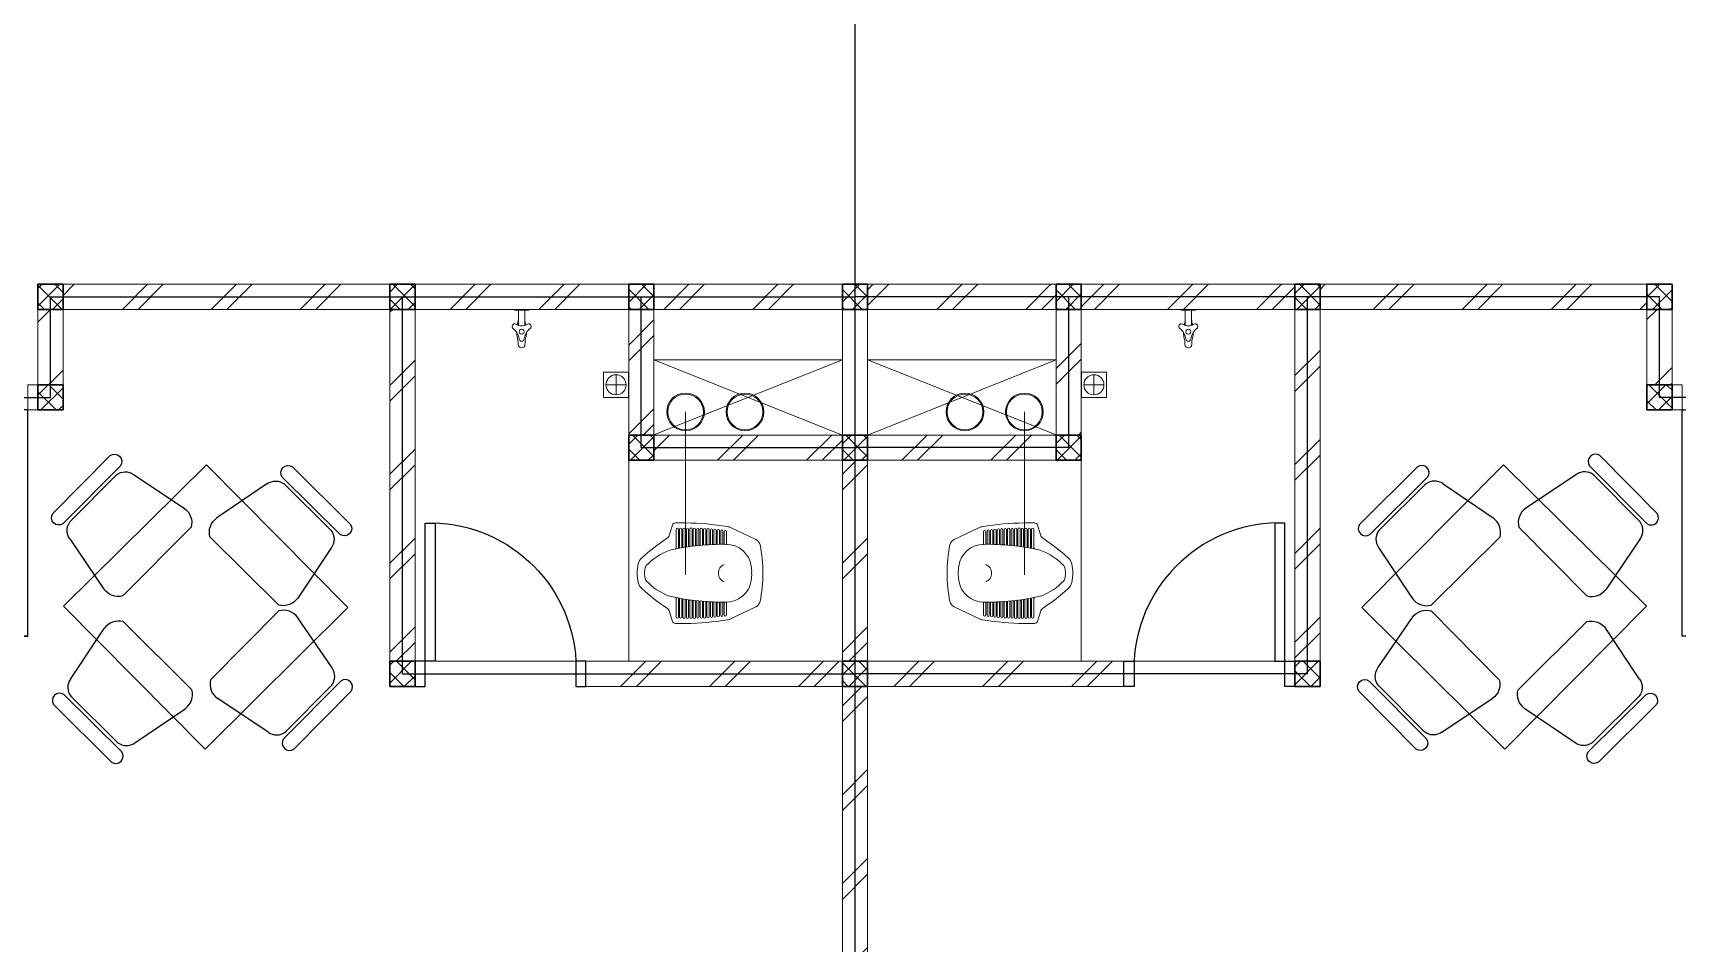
# Model space of a CAD drawing. Header units: millimetres. Extents: x -324 to 75, y -297 to 70.
# Drawn here: x -38.78 to -32.24, y 43.7 to 47.33 of the extents above; entities that cross this region are included whole.
import ezdxf

# ---------------------------------------------------------------- set-up
doc = ezdxf.new("R2010")
doc.units = ezdxf.units.MM
doc.layers.get('defpoints').update_dxf_attribs({"color": 1})
for name, color, linetype, lineweight in [('ars', 11, 'Continuous', 0), ('KOL', 1, 'Continuous', 30), ('KOLOM', 4, 'Continuous', 9), ('lan', 7, 'Continuous', 15), ('SANITAIR', 15, 'Continuous', 9), ('tem', 5, 'Continuous', 20), ('u', 6, 'Continuous', 20)]:
    doc.layers.add(name, color=color, linetype=linetype, lineweight=lineweight)
doc.layers.add('as', color=1, linetype='Continuous', plot=False)
doc.layers.add('FURNITURE', color=68, linetype='Continuous')
doc.layers.add('Kusen', color=30, linetype='Continuous')
doc.styles.add('ATTR', font='romans.shx', dxfattribs={"width": 0.8, "height": 0.56})

# ---------------------------------------------------------------- blocks, each defined once
blk = doc.blocks.new('KRAN ATAS')
for p, q in [((-0.0198, 0), (0, 0)), ((-0.0198, -0.0015), (-0.0198, 0)), ((0.0198, 0), (0, 0)), ((0.0198, -0.0015), (0.0198, 0)), ((-0.0193, -0.002), (0, -0.002)), ((-0.0087, -0.006), (-0.0087, -0.0441)), ((0.0193, -0.002), (0, -0.002)), ((0.0087, -0.006), (0.0087, -0.0441))]:
    blk.add_line(p, q)
for centre, radius, start, end in [((-0.0191, -0.047), 0.00682, 147.2603, 232.4214), ((-0.0188, -0.0464), 0.00682, 67.5786, 152.7397), ((-0.0193, -0.0015), 0.0005, 180, 270), ((0, -0.0187), 0.0268, 232.9628, 307.0372), ((-0.0127, -0.006), 0.004, 0, 90), ((0.0743, -0.0604), 0.0878, 163.7486, 168.4446), ((-0.0388, -0.0275), 0.03, 343.7486, 0), ((0.0127, -0.006), 0.004, 90, 180), ((0.0388, -0.0275), 0.03, 180, 196.2514), ((-0.0743, -0.0604), 0.0878, 11.5554, 16.2514), ((0.0188, -0.0464), 0.00682, 27.2603, 112.4214), ((0.0193, -0.0015), 0.0005, 270, 0), ((0.0191, -0.047), 0.00682, 307.5786, 32.7397), ((-0.0514, -0.0871), 0.0447, 7.4918, 50.9581), ((0.0743, -0.0604), 0.0878, 182.0552, 189.0251), ((-0.0892, -0.0965), 0.08, 0.3555, 16.2023), ((-0.0004, -0.0613), 0.0068, 86.5771, 273.4229), ((-0.0003, -0.0804), 0.00682, 187.5786, 272.7397), ((0.0004, -0.0613), 0.0068, 266.5771, 93.4229), ((0.0003, -0.0804), 0.00682, 267.2603, 352.4214), ((0.0514, -0.0871), 0.0447, 129.0419, 172.5082), ((0.0892, -0.0965), 0.08, 163.7977, 179.6445), ((-0.0743, -0.0604), 0.0878, 350.9749, 357.9448), ((-0.0004, -0.0965), 0.0088, 176.8553, 272.6444), ((0.0004, -0.0965), 0.0088, 267.3556, 3.1447)]:
    blk.add_arc(centre, radius, start, end)
blk = doc.blocks.new('AVOOR')
blk.add_lwpolyline([(-21.8185, -71.5914), (-21.9185, -71.5914), (-21.9185, -71.4914), (-21.8185, -71.4914)], close=True)
for points in [[(-21.9085, -71.5414), (-21.8285, -71.5414)], [(-21.8685, -71.5014), (-21.8685, -71.5814)]]:
    blk.add_lwpolyline(points)
blk.add_circle((-21.8685, -71.5414), 0.04)
blk = doc.blocks.new('CL J D')
for p, q in [((0.0275, 0.1273), (0.1283, 0.1756)), ((0.145, 0.1598), (0.145, 0.1109)), ((0.1539, 0.1598), (0.1539, 0.1111)), ((0.1587, 0.1615), (0.1587, 0.1111)), ((0.1676, 0.1615), (0.1676, 0.1111)), ((0.1723, 0.1631), (0.1723, 0.1111)), ((0.1812, 0.1631), (0.1812, 0.1109)), ((0.186, 0.1645), (0.186, 0.1109)), ((0.1949, 0.1645), (0.1949, 0.1105)), ((0.1996, 0.1657), (0.1996, 0.1105)), ((0.2085, 0.1657), (0.2085, 0.11)), ((0.2133, 0.1667), (0.2133, 0.11)), ((0.2222, 0.1667), (0.2222, 0.1092)), ((0.2269, 0.1676), (0.2269, 0.1092)), ((0.2358, 0.1676), (0.2358, 0.1082)), ((0.2406, 0.1682), (0.2406, 0.1082)), ((0.2495, 0.1682), (0.2495, 0.107)), ((0.2542, 0.1687), (0.2542, 0.107)), ((0.2631, 0.1687), (0.2631, 0.1056)), ((0.2679, 0.169), (0.2679, 0.1056)), ((0.2768, 0.169), (0.2768, 0.104)), ((0.2815, 0.1692), (0.2815, 0.104)), ((0.2904, 0.1692), (0.2904, 0.1022)), ((0.2952, 0.1691), (0.2952, 0.1022)), ((0.3041, 0.1691), (0.3041, 0.1003)), ((0.306, 0.1938), (0.3479, 0.1938)), ((0.3088, 0.1689), (0.3088, 0.1003)), ((0.3177, 0.1689), (0.3177, 0.0981)), ((0.3225, 0.1685), (0.3225, 0.0981)), ((0.3314, 0.1685), (0.3314, 0.0957)), ((0.3361, 0.1679), (0.3361, 0.0957)), ((0.345, 0.1679), (0.345, 0.093)), ((0.3709, 0.1476), (0.3594, 0.1853)), ((0.145, -0.1722), (0.145, -0.1234)), ((0.1539, -0.1722), (0.1539, -0.1236)), ((0.1587, -0.174), (0.1587, -0.1236)), ((0.1676, -0.174), (0.1676, -0.1236)), ((0.1723, -0.1756), (0.1723, -0.1236)), ((0.1812, -0.1756), (0.1812, -0.1234)), ((0.186, -0.177), (0.186, -0.1234)), ((0.1949, -0.177), (0.1949, -0.123)), ((0.1996, -0.1782), (0.1996, -0.123)), ((0.2085, -0.1782), (0.2085, -0.1224)), ((0.2133, -0.1792), (0.2133, -0.1224)), ((0.2222, -0.1792), (0.2222, -0.1216)), ((0.2269, -0.18), (0.2269, -0.1216)), ((0.2358, -0.18), (0.2358, -0.1206)), ((0.2406, -0.1807), (0.2406, -0.1206)), ((0.2495, -0.1807), (0.2495, -0.1195)), ((0.2542, -0.1812), (0.2542, -0.1195)), ((0.2631, -0.1812), (0.2631, -0.1181)), ((0.2679, -0.1815), (0.2679, -0.1181)), ((0.2768, -0.1815), (0.2768, -0.1165)), ((0.2815, -0.1816), (0.2815, -0.1165)), ((0.2904, -0.1816), (0.2904, -0.1147)), ((0.2952, -0.1816), (0.2952, -0.1147)), ((0.3041, -0.1816), (0.3041, -0.1127)), ((0.3088, -0.1813), (0.3088, -0.1127)), ((0.3177, -0.1813), (0.3177, -0.1105)), ((0.3225, -0.1809), (0.3225, -0.1105)), ((0.3314, -0.1809), (0.3314, -0.1081)), ((0.3361, -0.1803), (0.3361, -0.1081)), ((0.345, -0.1803), (0.345, -0.1055)), ((0.0275, -0.1398), (0.1283, -0.188)), ((0.3709, -0.16), (0.3594, -0.1977)), ((0.306, -0.2062), (0.3479, -0.2062))]:
    blk.add_line(p, q)
for centre, radius, start, end in [((0.1462, 0.1381), 0.0415, 97.43664, 115.58841), ((0.3183, -0.8979), 1.0917, 90.64465, 99.35641), ((0.1495, 0.1598), 0.00445, 0, 180), ((0.1631, 0.1615), 0.00445, 0, 180), ((0.1768, 0.1631), 0.00445, 0, 180), ((0.1904, 0.1645), 0.00445, 0, 180), ((0.2041, 0.1657), 0.00445, 0, 180), ((0.2177, 0.1667), 0.00445, 0, 180), ((0.2314, 0.1676), 0.00445, 0, 180), ((0.245, 0.1682), 0.00445, 0, 180), ((0.2587, 0.1687), 0.00445, 0, 180), ((0.2723, 0.169), 0.00445, 0, 180), ((0.286, 0.1692), 0.00445, 0, 180), ((0.2996, 0.1691), 0.00445, 0, 180), ((0.3133, 0.1689), 0.00445, 0, 180), ((0.3269, 0.1685), 0.00445, 0, 180), ((0.3406, 0.1679), 0.00445, 0, 180), ((0.3479, 0.1818), 0.012, 16.98371, 90), ((0.3992, 0.1563), 0.0297, 196.98371, 236.58705), ((-0.0629, -0.5443), 0.8096, 47.75416, 56.58705), ((0.5098, 0), 0.5098, 167.907, 180.70014), ((0.0403, 0.1006), 0.0297, 115.58841, 167.907), ((0.1458, 0.0077), 0.1009, 89.36458, 171.9631), ((0.1427, 0.1109), 0.00237, 271.71865, 0), ((0.1639, -0.8282), 0.9369, 77.60377, 91.04193), ((0.1563, 0.1111), 0.00237, 180, 0), ((0.17, 0.1111), 0.00237, 180, 0), ((0.1836, 0.1109), 0.00237, 180, 0), ((0.1973, 0.1105), 0.00237, 180, 0), ((0.2109, 0.11), 0.00237, 180, 0), ((0.2246, 0.1092), 0.00237, 180, 0), ((0.2382, 0.1082), 0.00237, 180, 0), ((0.2519, 0.107), 0.00237, 180, 0), ((0.2655, 0.1056), 0.00237, 180, 0), ((0.2792, 0.104), 0.00237, 180, 0), ((0.2928, 0.1022), 0.00237, 180, 0), ((0.3064, 0.1003), 0.00237, 180, 0), ((0.3201, 0.0981), 0.00237, 180, 0), ((0.3337, 0.0957), 0.00237, 180, 0), ((0.3474, 0.093), 0.00237, 180, 258.7357), ((0.3518, 0.0291), 0.0593, 68.96955, 77.12628), ((0.2831, -0.1497), 0.2509, 43.87855, 68.96955), ((0.1995, 0.0001), 0.1551, 171.9445, 182.3259), ((0.1409, -0.0052), 0.0359, 358.3993, 69.7102), ((0.4511, 0.0118), 0.0178, 9.30537, 43.87855), ((0.3402, -0.0063), 0.1302, 0.0418, 9.30537), ((0.4495, 0.0199), 0.0475, 13.4838, 47.75416), ((0.3402, -0.0063), 0.1598, 0.03404, 13.4838), ((0.5098, -0.0125), 0.5098, 179.29986, 192.093), ((0.1995, -0.0125), 0.1551, 177.6741, 188.0555), ((0.1458, -0.0202), 0.1009, 188.0369, 270.63542), ((0.1409, -0.0072), 0.0359, 290.2898, 1.6007), ((0.2831, 0.1372), 0.2509, 291.03045, 316.12145), ((0.4511, -0.0243), 0.0178, 316.12145, 350.69463), ((0.3402, -0.0061), 0.1302, 350.69463, 359.9582), ((0.4495, -0.0323), 0.0475, 312.24584, 346.5162), ((0.3402, -0.0061), 0.1598, 346.5162, 359.96596), ((0.0403, -0.113), 0.0297, 192.093, 244.41159), ((0.1427, -0.1234), 0.00237, 0, 88.28135), ((0.1639, 0.8157), 0.9369, 268.95807, 282.39623), ((0.1563, -0.1236), 0.00237, 0, 180), ((0.17, -0.1236), 0.00237, 0, 180), ((0.1836, -0.1234), 0.00237, 0, 180), ((0.1973, -0.123), 0.00237, 0, 180), ((0.2109, -0.1224), 0.00237, 0, 180), ((0.2246, -0.1216), 0.00237, 0, 180), ((0.2382, -0.1206), 0.00237, 0, 180), ((0.2519, -0.1195), 0.00237, 0, 180), ((0.2655, -0.1181), 0.00237, 0, 180), ((0.2792, -0.1165), 0.00237, 0, 180), ((0.2928, -0.1147), 0.00237, 0, 180), ((0.3064, -0.1127), 0.00237, 0, 180), ((0.3201, -0.1105), 0.00237, 0, 180), ((0.3337, -0.1081), 0.00237, 0, 180), ((0.3474, -0.1055), 0.00237, 101.2643, 180), ((0.3518, -0.0415), 0.0593, 282.87372, 291.03045), ((-0.0629, 0.5318), 0.8096, 303.41295, 312.24584), ((0.1462, -0.1506), 0.0415, 244.41159, 262.56336), ((0.3183, 0.8854), 1.0917, 260.64359, 269.35535), ((0.1495, -0.1722), 0.00445, 180, 0), ((0.1631, -0.174), 0.00445, 180, 0), ((0.1768, -0.1756), 0.00445, 180, 0), ((0.1904, -0.177), 0.00445, 180, 0), ((0.2041, -0.1782), 0.00445, 180, 0), ((0.2177, -0.1792), 0.00445, 180, 0), ((0.2314, -0.18), 0.00445, 180, 0), ((0.245, -0.1807), 0.00445, 180, 0), ((0.2587, -0.1812), 0.00445, 180, 0), ((0.2723, -0.1815), 0.00445, 180, 0), ((0.286, -0.1816), 0.00445, 180, 0), ((0.2996, -0.1816), 0.00445, 180, 0), ((0.3133, -0.1813), 0.00445, 180, 0), ((0.3269, -0.1809), 0.00445, 180, 0), ((0.3406, -0.1803), 0.00445, 180, 0), ((0.3992, -0.1687), 0.0297, 123.41295, 163.01629), ((0.3479, -0.1942), 0.012, 270, 343.01629)]:
    blk.add_arc(centre, radius, start, end)
blk = doc.blocks.new('P.60')
at = {"layer": 'Kusen'}
for points in [[(1472.8348, 997.5354), (1472.8748, 997.5354), (1472.8748, 997.4354), (1472.8348, 997.4354)], [(1473.4748, 997.5354), (1473.5148, 997.5354), (1473.5148, 997.4354), (1473.4748, 997.4354)], [(1472.8748, 996.8854), (1472.9148, 996.8854), (1472.9148, 997.4354), (1472.8748, 997.4354)]]:
    blk.add_lwpolyline(points, close=True, dxfattribs=at)
blk.add_arc((1472.8948, 997.4658), 0.5808, 268.02661, 356.99428, dxfattribs=at)
blk = doc.blocks.new('P-90')
at = {"layer": 'Kusen'}
blk.add_lwpolyline([(374.6908, -21.5979), (374.7408, -21.5979), (374.7408, -22.4979), (374.6908, -22.4979)], close=True, dxfattribs=at)
at = {"layer": 'Kusen', "lineweight": 9}
for points in [[(373.8008, -22.4979), (373.8408, -22.4979), (373.8408, -22.5979), (373.8008, -22.5979)], [(374.7408, -22.4979), (374.7808, -22.4979), (374.7808, -22.5979), (374.7408, -22.5979)]]:
    blk.add_lwpolyline(points, close=True, dxfattribs=at)
at = {"layer": 'Kusen'}
blk.add_arc((374.7408, -22.4979), 0.9, 90, 180, dxfattribs=at)
blk = doc.blocks.new('Manager Chair')
for p, q in [((6.793595, 0), (-6.793595, 0)), ((6.793595, -2.40006), (-6.793595, -2.40006)), ((-7.308135, -5), (-9.242845, -14.93924)), ((5.764665, -3), (-5.250155, -3)), ((7.82266, -5), (9.757352, -14.93924)), ((-7.822645, -18), (8.337156, -18))]:
    blk.add_line(p, q)
for centre, radius, start, end in [((-6.608415, -1.20003), 1.214231, 98.77222, 261.2278), ((6.608435, -1.20003), 1.214228, 278.7714, 81.22861), ((-4.915795, -5.40289), 2.426032, 97.92188, 170.4409), ((5.430285, -5.40292), 2.42607, 9.559852, 82.07782), ((-6.352795, -15.45813), 2.936262, 169.8216, 239.9611), ((6.867295, -15.45813), 2.936262, 300.0388, 10.17842)]:
    blk.add_arc(centre, radius, start, end)
at = {"style": 'ATTR', "width": 0.8, "flags": 9}
blk.add_attdef('ESTCODE', (0, 0), '', height=0.003816, dxfattribs=at)
blk = doc.blocks.new('mj makan')
blk.add_lwpolyline([(-0.0055, 1.1314), (0.5629, 0.5684), (0, 0), (-0.5684, 0.5629)], close=True)
for p, xscale, yscale, zscale, rotation in [((-0.4923, 1.0685), -0.02383953608250516, 0.02383953608250516, 0.02383953608250516, 44.72219960516194), ((0.4614, 1.0156), -0.02383953608250517, 0.02383953608250517, 0.02383953608250517, 314.7221996051619)]:
    blk.add_blockref('Manager Chair', p, dxfattribs=dict(xscale=xscale, yscale=yscale, zscale=zscale, rotation=rotation))
at = {"extrusion": (0, 0, -1)}
for p, xscale, yscale, zscale, rotation in [((0.4971, 0.0786), -0.0238395360825052, 0.0238395360825052, -0.0238395360825052, 225.2778003948382), ((-0.457, 0.1222), -0.02383953608250516, 0.02383953608250516, -0.02383953608250516, 135.277800394838)]:
    blk.add_blockref('Manager Chair', p, dxfattribs=dict(at, xscale=xscale, yscale=yscale, zscale=zscale, rotation=rotation))
blk = doc.blocks.new('K 10.10')
at = {"layer": 'ars'}
h = blk.add_hatch(dxfattribs=at)
h.set_pattern_fill('_USER', color=256, scale=0.05, angle=45, double=1, pattern_type=0)
h.set_pattern_definition([(45, (0, 0), (-0.035355339, 0.035355339), []), (135, (0, 0), (-0.035355339, -0.035355339), [])])
h.paths.add_polyline_path([(1560.5383, 1380.4069), (1560.6383, 1380.4069), (1560.6383, 1380.5069), (1560.5383, 1380.5069)])
at = {"layer": 'KOL'}
blk.add_lwpolyline([(1560.5383, 1380.4069), (1560.6383, 1380.4069), (1560.6383, 1380.5069), (1560.5383, 1380.5069)], close=True, dxfattribs=at)
blk = doc.blocks.new('typikal-1a')
at = {"layer": 'ars'}
for centre, radius in [((5.526, 5.0422), 0.075), ((5.526, 5.0422), 0.071), ((5.7625, 5.0422), 0.075), ((5.7625, 5.0422), 0.071)]:
    blk.add_circle(centre, radius, dxfattribs=at)
at = {"layer": 'as'}
for p, q in [((3, 5.1), (3, 5.5)), ((3, 5.5), (6.2, 5.5)), ((4.4, 4), (4.4, 5.5)), ((5.35, 4.9), (5.35, 5.5)), ((1.9, 5.1), (3, 5.1)), ((5.35, 4.9), (6.2, 4.9)), ((4.4, 4), (6.2, 4))]:
    blk.add_line(p, q, dxfattribs=at)
at = {"layer": 'lan'}
for p, q in [((5.3, 4.85), (5.3, 4.05)), ((5.09, 4.05), (4.53, 4.05))]:
    blk.add_line(p, q, dxfattribs=at)
at = {"layer": 'tem'}
for points in [[(3.05, 5.55), (4.35, 5.55), (4.35, 5.45), (3.05, 5.45)], [(4.45, 5.55), (5.3, 5.55), (5.3, 5.45), (4.45, 5.45)], [(6.15, 5.55), (5.4, 5.55), (5.4, 5.45), (6.15, 5.45)], [(2.95, 5.45), (3.05, 5.45), (3.05, 5.15), (2.95, 5.15)], [(4.45, 5.45), (4.35, 5.45), (4.35, 4.05), (4.45, 4.05)], [(5.4, 5.45), (5.3, 5.45), (5.3, 4.95), (5.4, 4.95)], [(6.15, 4.95), (6.25, 4.95), (6.25, 5.45), (6.15, 5.45)], [(5.4, 4.85), (6.15, 4.85), (6.15, 4.95), (5.4, 4.95)], [(6.15, 4.85), (6.25, 4.85), (6.25, 4.05), (6.15, 4.05)], [(5.13, 3.95), (6.15, 3.95), (6.15, 4.05), (5.13, 4.05)], [(6.15, 3.95), (6.25, 3.95), (6.25, 2.85), (6.15, 2.85)]]:
    blk.add_lwpolyline(points, close=True, dxfattribs=at)
at = {"layer": 'u'}
for points in [[(6.15, 5.25), (5.3996, 4.9505)], [(6.15, 4.95), (5.4, 5.25)], [(6.15, 5.25), (5.4, 5.25)], [(5.526, 5.0422), (5.526, 4.3936)]]:
    blk.add_lwpolyline(points, dxfattribs=at)
at = {"layer": 'FURNITURE', "xscale": -1, "rotation": 180}
blk.add_blockref('mj makan', (3.6205, 4.8319), dxfattribs=at)
at = {"layer": 'KOLOM', "extrusion": (0, 0, -1), "zscale": -1}
for p in [(-1563.5883, -1374.9569), (-1564.9883, -1374.9569), (-1565.9383, -1374.9569), (-1566.7883, -1374.9569), (-1563.5883, -1375.3569), (-1565.9383, -1375.5569), (-1566.7883, -1375.5569), (-1564.9883, -1376.4569), (-1566.7883, -1376.4569)]:
    blk.add_blockref('K 10.10', p, dxfattribs=at)
at = {"layer": 'Kusen', "xscale": -1, "rotation": 180}
for name, p in [('P-90', (-371.8308, -17.4479)), ('P.60', (-1468.3848, 1001.4854))]:
    blk.add_blockref(name, p, dxfattribs=at)
at = {"layer": 'SANITAIR', "extrusion": (0, 0, -1), "xscale": -1.450644103627577, "yscale": 1.450644103627577, "zscale": -1.450644103627577, "rotation": 359.9613440846884}
blk.add_blockref('KRAN ATAS', (-4.874, 5.45), dxfattribs=at)
at = {"layer": 'SANITAIR'}
blk.add_blockref('AVOOR', (27.1181, 76.6914), dxfattribs=at)
at = {"layer": 'SANITAIR', "extrusion": (0, 0, -1), "zscale": -1}
blk.add_blockref('CL J D', (-5.8335, 4.4068), dxfattribs=at)
blk = doc.blocks.new('A-2')
at = {"layer": 'ars'}
h = blk.add_hatch(dxfattribs=at)
h.set_pattern_fill('TEMBOK', color=256, scale=0.25)
h.set_pattern_definition([(45, (58.5238, -3.5551), (-0.1767767, 0.1767767), []), (45, (58.5863, -3.5551), (-0.1767767, 0.1767767), [])])
h.paths.add_polyline_path([(13.96, 48.5695), (15.26, 48.5695), (15.26, 48.4695), (13.96, 48.4695)])
h = blk.add_hatch(dxfattribs=at)
h.set_pattern_fill('TEMBOK', color=256, scale=0.25)
h.set_pattern_definition([(45, (59.4738, -3.5551), (-0.1767767, 0.1767767), []), (45, (59.5363, -3.5551), (-0.1767767, 0.1767767), [])])
h.paths.add_polyline_path([(15.36, 48.5695), (16.21, 48.5695), (16.21, 48.4695), (15.36, 48.4695)])
h = blk.add_hatch(dxfattribs=at)
h.set_pattern_fill('TEMBOK', color=256, scale=0.25)
h.set_pattern_definition([(45, (60.3238, -3.5551), (-0.1767767, 0.1767767), []), (45, (60.3863, -3.5551), (-0.1767767, 0.1767767), [])])
h.paths.add_polyline_path([(16.31, 48.5695), (17.06, 48.5695), (17.06, 48.4695), (16.31, 48.4695)])
h = blk.add_hatch(dxfattribs=at)
h.set_pattern_fill('TEMBOK', color=256, scale=0.25)
h.set_pattern_definition([(45, (72.7238, -3.5551), (-0.1767767, 0.1767767), []), (45, (72.7863, -3.5551), (-0.1767767, 0.1767767), [])])
h.paths.add_polyline_path([(17.91, 48.5695), (17.16, 48.5695), (17.16, 48.4695), (17.91, 48.4695)])
h = blk.add_hatch(dxfattribs=at)
h.set_pattern_fill('TEMBOK', color=256, scale=0.25)
h.set_pattern_definition([(45, (71.8738, -3.5551), (-0.1767767, 0.1767767), []), (45, (71.9363, -3.5551), (-0.1767767, 0.1767767), [])])
h.paths.add_polyline_path([(18.86, 48.5695), (18.01, 48.5695), (18.01, 48.4695), (18.86, 48.4695)])
h = blk.add_hatch(dxfattribs=at)
h.set_pattern_fill('TEMBOK', color=256, scale=0.25)
h.set_pattern_definition([(45, (70.9238, -3.5551), (-0.1767767, 0.1767767), []), (45, (70.9863, -3.5551), (-0.1767767, 0.1767767), [])])
h.paths.add_polyline_path([(20.26, 48.5695), (18.96, 48.5695), (18.96, 48.4695), (20.26, 48.4695)])
h = blk.add_hatch(dxfattribs=at)
h.set_pattern_fill('TEMBOK', color=256, scale=0.25)
h.set_pattern_definition([(45, (56.2438, -7.2551), (-0.1767767, 0.1767767), []), (45, (56.3063, -7.2551), (-0.1767767, 0.1767767), [])])
h.paths.add_polyline_path([(13.96, 48.4695), (13.86, 48.4695), (13.86, 48.1695), (13.96, 48.1695)])
h = blk.add_hatch(dxfattribs=at)
h.set_pattern_fill('TEMBOK', color=256, scale=0.25)
h.set_pattern_definition([(45, (57.6438, -6.1551), (-0.1767767, 0.1767767), []), (45, (57.7063, -6.1551), (-0.1767767, 0.1767767), [])])
h.paths.add_polyline_path([(15.36, 48.4695), (15.26, 48.4695), (15.26, 47.0695), (15.36, 47.0695)])
h = blk.add_hatch(dxfattribs=at)
h.set_pattern_fill('TEMBOK', color=256, scale=0.25)
h.set_pattern_definition([(45, (58.5938, -7.0551), (-0.1767767, 0.1767767), []), (45, (58.6563, -7.0551), (-0.1767767, 0.1767767), [])])
h.paths.add_polyline_path([(16.31, 48.4695), (16.21, 48.4695), (16.21, 47.9695), (16.31, 47.9695)])
h = blk.add_hatch(dxfattribs=at)
h.set_pattern_fill('TEMBOK', color=256, scale=0.25)
h.set_pattern_definition([(45, (70.9938, -7.0551), (-0.1767767, 0.1767767), []), (45, (71.0563, -7.0551), (-0.1767767, 0.1767767), [])])
h.paths.add_polyline_path([(17.91, 48.4695), (18.01, 48.4695), (18.01, 47.9695), (17.91, 47.9695)])
h = blk.add_hatch(dxfattribs=at)
h.set_pattern_fill('TEMBOK', color=256, scale=0.25)
h.set_pattern_definition([(45, (70.0438, -6.1551), (-0.1767767, 0.1767767), []), (45, (70.1063, -6.1551), (-0.1767767, 0.1767767), [])])
h.paths.add_polyline_path([(18.86, 48.4695), (18.96, 48.4695), (18.96, 47.0695), (18.86, 47.0695)])
h = blk.add_hatch(dxfattribs=at)
h.set_pattern_fill('TEMBOK', color=256, scale=0.25)
h.set_pattern_definition([(45, (68.6438, -7.2551), (-0.1767767, 0.1767767), []), (45, (68.7063, -7.2551), (-0.1767767, 0.1767767), [])])
h.paths.add_polyline_path([(20.26, 48.4695), (20.36, 48.4695), (20.36, 48.1695), (20.26, 48.1695)])
h = blk.add_hatch(dxfattribs=at)
h.set_pattern_fill('TEMBOK', color=256, scale=0.25)
h.set_pattern_definition([(45, (60.3238, -2.9551), (-0.1767767, 0.1767767), []), (45, (60.3863, -2.9551), (-0.1767767, 0.1767767), [])])
h.paths.add_polyline_path([(16.31, 47.9695), (17.06, 47.9695), (17.06, 47.8695), (16.31, 47.8695)])
h = blk.add_hatch(dxfattribs=at)
h.set_pattern_fill('TEMBOK', color=256, scale=0.25)
h.set_pattern_definition([(45, (72.7238, -2.9551), (-0.1767767, 0.1767767), []), (45, (72.7863, -2.9551), (-0.1767767, 0.1767767), [])])
h.paths.add_polyline_path([(17.91, 47.9695), (17.16, 47.9695), (17.16, 47.8695), (17.91, 47.8695)])
h = blk.add_hatch(dxfattribs=at)
h.set_pattern_fill('TEMBOK', color=256, scale=0.25)
h.set_pattern_definition([(45, (59.4438, -6.1551), (-0.1767767, 0.1767767), []), (45, (59.5063, -6.1551), (-0.1767767, 0.1767767), [])])
h.paths.add_polyline_path([(17.06, 47.8695), (17.16, 47.8695), (17.16, 47.0695), (17.06, 47.0695)])
h = blk.add_hatch(dxfattribs=at)
h.set_pattern_fill('TEMBOK', color=256, scale=0.25)
h.set_pattern_definition([(45, (60.3238, -2.0551), (-0.1767767, 0.1767767), []), (45, (60.3863, -2.0551), (-0.1767767, 0.1767767), [])])
h.paths.add_polyline_path([(16.04, 47.0695), (17.06, 47.0695), (17.06, 46.9695), (16.04, 46.9695)])
h = blk.add_hatch(dxfattribs=at)
h.set_pattern_fill('TEMBOK', color=256, scale=0.25)
h.set_pattern_definition([(45, (72.7238, -2.0551), (-0.1767767, 0.1767767), []), (45, (72.7863, -2.0551), (-0.1767767, 0.1767767), [])])
h.paths.add_polyline_path([(18.18, 47.0695), (17.16, 47.0695), (17.16, 46.9695), (18.18, 46.9695)])
h = blk.add_hatch(dxfattribs=at)
h.set_pattern_fill('TEMBOK', color=256, scale=0.25)
h.set_pattern_definition([(45, (59.4438, -4.9551), (-0.1767767, 0.1767767), []), (45, (59.5063, -4.9551), (-0.1767767, 0.1767767), [])])
h.paths.add_polyline_path([(17.06, 46.9695), (17.16, 46.9695), (17.16, 45.8695), (17.06, 45.8695)])
at = {"layer": 'as'}
blk.add_line((17.11, 56.1195), (17.11, 43.0195), dxfattribs=at)
at = {"layer": 'lan'}
blk.add_blockref('typikal-1a', (10.91, 43.0195), dxfattribs=at)
at = {"layer": 'lan', "xscale": -1}
blk.add_blockref('typikal-1a', (23.31, 43.0195), dxfattribs=at)

msp = doc.modelspace()

# ---------------------------------------------------------------- block references
at = {"layer": 'defpoints'}
msp.add_blockref('A-2', (-52.6163, -2.2441), dxfattribs=at)

doc.saveas('drawing.dxf')
